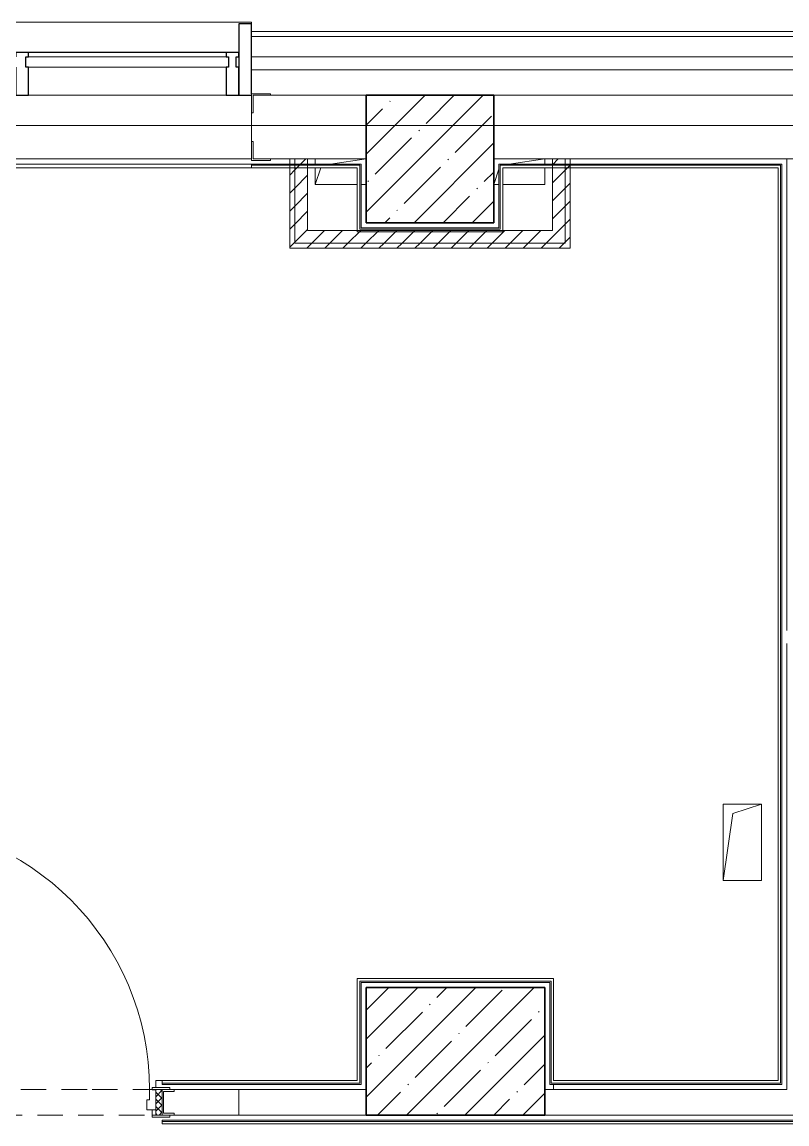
# Model space of a CAD drawing. Header units: millimetres. Extents: x 5993 to 95364, y 94667 to 143522.
# Drawn here: x 48022.2 to 48266.4, y 120744 to 121095.8 of the extents above; entities that cross this region are included whole.
import ezdxf

# ---------------------------------------------------------------- set-up
doc = ezdxf.new("R2010")
doc.units = ezdxf.units.MM
for name, pattern in [('200_ШТРИХ_ш1п0_6_', [160, 100, -60]), ('50_200_ШТРИХ_1Т_ш5_п1_п1_', [1400, 1000, -200, 0, -200]), ('Штрих короткий', [300, 150, -150])]:
    doc.linetypes.add(name, pattern=pattern)
for name, color, linetype, lineweight in [('0-2', 7, 'Continuous', 9), ('S-GRID-____-OTLN-1', 7, '50_200_ШТРИХ_1Т_ш5_п1_п1_', 9), ('Двери', 7, 'Continuous', 9), ('Импосты витража', 7, 'Continuous', 9), ('Импосты витража-1', 7, 'Continuous', 25), ('Каркас_Импост', 7, 'Continuous', 13), ('Каркас_Импост-1', 7, 'Continuous', 9), ('Несущие колонны', 7, 'Continuous', 9), ('Несущие колонны-1', 7, 'Continuous', 35), ('Обобщенные модели', 7, 'Continuous', 9), ('Общие ребра', 7, 'Continuous', 9), ('Окна', 7, 'Continuous', 9), ('Остекление-1', 7, 'Continuous', 9), ('Открывание-1', 7, 'Continuous', 9), ('Панель', 7, 'Continuous', 13), ('Перекрытия', 7, 'Continuous', 9), ('Перемычка-1', 7, 'Штрих короткий', 9), ('Перемычка_Пунктирные линии-1', 7, '200_ШТРИХ_ш1п0_6_', 9), ('Стены', 7, 'Continuous', 9), ('Стены-1', 7, 'Continuous', 13)]:
    doc.layers.add(name, color=color, linetype=linetype, lineweight=lineweight)
doc.layers.add('Штриховка разреза-7', color=3, linetype='Continuous', lineweight=5, true_color=0x00ff00)

# ---------------------------------------------------------------- blocks, each defined once
blk = doc.blocks.new('BSC_Колонна _Прямоугольная - 500х500-V35-АИ2_01_План напольных покрытий и плинтусов 1го этажа _Часть 1_')
at = {"layer": 'Несущие колонны'}
h = blk.add_hatch(dxfattribs=at)
h.set_pattern_fill('FP_47', color=256, style=0, pattern_type=2)
h.set_pattern_definition([(45, (-80100, -87250), (-114.04925, 114.04925), []), (45, (-79985.95, -87250), (-114.04925, 114.04925), [201.613, -40.323, 3.353, -36.97])])
h.paths.add_polyline_path([(-250, -250), (250, -250), (250, 250), (-250, 250)], flags=0)
at = {"layer": 'Несущие колонны-1'}
for p, q in [((250, 250), (-250, 250)), ((-250, 250), (-250, -250)), ((250, -250), (250, 250)), ((-250, -250), (250, -250))]:
    blk.add_line(p, q, dxfattribs=at)
blk = doc.blocks.new('Дверь_СКБ_1Ст_Внутренняя_ШЕР - СОШ_Д-23_Дв_1150x2100h_ Кабинет врача_ Процедурный кабинет_ Прививочный кабинет-27864165-АИ2_01_План напольных покрытий и плинтусов 1го этажа _Часть 1_')
at = {"layer": 'Двери'}
h = blk.add_hatch(dxfattribs=at)
h.set_pattern_fill('FP_60', color=256, style=0, pattern_type=2)
h.set_pattern_definition([(135, (1726.41, 114.685), (-14.14214, -14.14214), []), (225, (1726.41, 114.685), (14.14214, -14.14214), [])])
h.paths.add_polyline_path([(587.5, -50), (587.5, 50), (562.5, 50), (562.5, -50)], flags=0)
at = {"layer": 'Каркас_Импост-1'}
h = blk.add_hatch(dxfattribs=at)
h.set_pattern_fill('FP_61', color=256, style=0, pattern_type=2)
h.set_pattern_definition([(45, (-396.384, 114.685), (-14.1421, 14.1421), []), (135, (-396.384, 114.685), (-14.1421, -14.1421), [])])
h.paths.add_polyline_path([(-537.5, -50), (-537.5, 50), (-562.5, 50), (-562.5, -50)], flags=0)
at = {"layer": 'Каркас_Импост'}
for p, q in [((-522.5, 58), (-592.5, 58)), ((-592.5, 58), (-592.5, 50)), ((-592.5, 50), (-522.5, 50)), ((-537.5, 50), (-562.5, 50)), ((-562.5, 50), (-562.5, -50)), ((-512.5, 50), (-537.5, 50)), ((-537.5, 50), (-537.5, -30)), ((-537.5, -50), (-537.5, 50)), ((-522.5, 50), (-537.5, 50)), ((-537.5, 50), (-537.5, 49)), ((-537.5, 49), (-522.5, 49)), ((-522.5, 50), (-522.5, 58)), ((-522.5, 49), (-522.5, 50)), ((-512.5, 10), (-512.5, 50)), ((537.5, 50), (537.5, 10)), ((562.5, 50), (537.5, 50)), ((617.5, 58), (547.5, 58)), ((547.5, 58), (547.5, 50)), ((562.5, 50), (547.5, 50)), ((547.5, 50), (547.5, 49)), ((547.5, 50), (617.5, 50)), ((547.5, 49), (562.5, 49)), ((562.5, -30), (562.5, 50)), ((587.5, 50), (562.5, 50)), ((562.5, 50), (562.5, -50)), ((562.5, 49), (562.5, 50)), ((587.5, -50), (587.5, 50)), ((617.5, 50), (617.5, 58)), ((-502.5, 10), (-512.5, 10)), ((-502.5, -30), (-502.5, 10)), ((537.5, 10), (527.5, 10)), ((527.5, 10), (527.5, -30)), ((-537.5, -30), (-502.5, -30)), ((-522.5, -30), (-537.5, -30)), ((-537.5, -30), (-537.5, -50)), ((-522.5, -50), (-522.5, -30)), ((527.5, -30), (562.5, -30)), ((562.5, -30), (547.5, -30)), ((547.5, -30), (547.5, -50)), ((562.5, -50), (562.5, -30)), ((-522.5, -50), (-592.5, -50)), ((-592.5, -50), (-592.5, -58)), ((-592.5, -58), (-522.5, -58)), ((-562.5, -50), (-537.5, -50)), ((-537.5, -50), (-522.5, -50)), ((-522.5, -58), (-522.5, -50)), ((547.5, -50), (562.5, -50)), ((617.5, -50), (547.5, -50)), ((547.5, -50), (547.5, -58)), ((547.5, -58), (617.5, -58)), ((562.5, -50), (587.5, -50)), ((617.5, -58), (617.5, -50))]:
    blk.add_line(p, q, dxfattribs=at)
at = {"layer": 'Открывание-1'}
blk.add_arc((-512.5, 50), 1050, 360, 90, dxfattribs=at)
at = {"layer": 'Панель'}
for p, q in [((-512.5, 1100), (-512.5, 50)), ((-472.5, 1100), (-512.5, 1100)), ((-472.5, 50), (-472.5, 1100)), ((-512.5, 50), (-472.5, 50))]:
    blk.add_line(p, q, dxfattribs=at)
blk = doc.blocks.new('BSC_Колонна _Прямоугольная - 500х700-V154-АИ2_01_План напольных покрытий и плинтусов 1го этажа _Часть 1_')
at = {"layer": 'Несущие колонны'}
h = blk.add_hatch(dxfattribs=at)
h.set_pattern_fill('FP_192', color=256, style=0, pattern_type=2)
h.set_pattern_definition([(315, (-83750, 80200), (114.04925, 114.04925), []), (315, (-83750, 80085.95), (114.04925, 114.04925), [201.613, -40.323, 3.353, -36.97])])
h.paths.add_polyline_path([(-250, 350), (-250, -350), (250, -350), (250, 350)], flags=0)
at = {"layer": 'Несущие колонны-1'}
for p, q in [((250, 350), (-250, 350)), ((-250, 350), (-250, -350)), ((250, -350), (250, 350)), ((-250, -350), (250, -350))]:
    blk.add_line(p, q, dxfattribs=at)
blk = doc.blocks.new('Прямоугольный импост - Импост структурный с накладкой - 150мм-25647633-АИ2_01_План напольных покрытий и плинтусов 1го этажа _Часть 1_')
at = {"layer": 'Импосты витража-1'}
for p, q in [((-25, 0), (-25, 17)), ((-25, 17), (25, 17)), ((-15, 0), (-25, 0)), ((-15, -40), (-15, 0)), ((25, 17), (25, 0)), ((-25, -150), (-25, -40)), ((-25, -40), (-15, -40)), ((25, -40), (25, -150)), ((25, -150), (-25, -150))]:
    blk.add_line(p, q, dxfattribs=at)
blk = doc.blocks.new('PNS_Панель прямоугольная1 - Нр_Стекло - 40мм-25259299-АИ2_01_План напольных покрытий и плинтусов 1го этажа _Часть 1_')
at = {"layer": 'Остекление-1'}
for p, q in [((-387.5, 40), (387.5, 40)), ((-397.5, 0), (397.5, 0)), ((387.5, 0), (-387.5, 0))]:
    blk.add_line(p, q, dxfattribs=at)
blk = doc.blocks.new('Прямоугольный импост - Импост структурный с накладкой - 150мм-25647642-АИ2_01_План напольных покрытий и плинтусов 1го этажа _Часть 1_')
at = {"layer": 'Импосты витража'}
for p, q in [((103600, 79475), (103600, 80250)), ((103767, 79475), (103767, 80250))]:
    blk.add_line(p, q, dxfattribs=at)
blk = doc.blocks.new('Прямоугольный импост - Импост структурный с накладкой - 150мм-25647644-АИ2_01_План напольных покрытий и плинтусов 1го этажа _Часть 1_')
at = {"layer": 'Импосты витража-1'}
for p, q in [((-25, 0), (-25, 17)), ((-25, 17), (25, 17)), ((-15, 0), (-25, 0)), ((-15, -40), (-15, 0)), ((25, 0), (15, 0)), ((15, 0), (15, -40)), ((25, 17), (25, 0)), ((-25, -150), (-25, -40)), ((-25, -40), (-15, -40)), ((15, -40), (25, -40)), ((25, -40), (25, -150)), ((25, -150), (-25, -150))]:
    blk.add_line(p, q, dxfattribs=at)
blk = doc.blocks.new('Прямоугольный импост - Откос НВФ_50х280 мм-25993838-АИ2_01_План напольных покрытий и плинтусов 1го этажа _Часть 1_')
at = {"layer": 'Импосты витража-1'}
for p, q in [((0, 130), (-50, 130)), ((-50, 130), (-50, -150)), ((0, -144), (0, 130)), ((-50, -150), (0, -150))]:
    blk.add_line(p, q, dxfattribs=at)
blk = doc.blocks.new('Проем_Дверь_Прямоугольный - 1800х2700h_оконные проемы-25805030-АИ2_01_План напольных покрытий и плинтусов 1го этажа _Часть 1_')
at = {"layer": 'Перемычка-1'}
for p, q in [((900, 125), (-900, 125)), ((900, -125), (-900, -125))]:
    blk.add_line(p, q, dxfattribs=at)
blk = doc.blocks.new('Фахверк_СКБ_Уголок - 250_2700-27497298-АИ2_01_План напольных покрытий и плинтусов 1го этажа _Часть 1_')
at = {"layer": 'Обобщенные модели'}
for p, q in [((200, 181), (125, 181)), ((125, 181), (125, 106)), ((131, 106), (131, 175)), ((131, 175), (200, 175)), ((200, 175), (200, 181)), ((125, 106), (131, 106)), ((131, -6), (125, -6)), ((125, -6), (125, -81)), ((131, -75), (131, -6)), ((125, -81), (200, -81)), ((200, -75), (131, -75)), ((200, -81), (200, -75))]:
    blk.add_line(p, q, dxfattribs=at)
blk = doc.blocks.new('АР_Перемычка - АР_Перемычка-27839309-АИ2_01_План напольных покрытий и плинтусов 1го этажа _Часть 1_')
at = {"layer": 'Обобщенные модели'}
blk.add_line((-300, -50), (-299, -50), dxfattribs=at)
at = {"layer": 'Перемычка_Пунктирные линии-1'}
for p, q in [((-300, 50), (275, 50)), ((-300, -50), (-300, 50)), ((275, 50), (875, 50)), ((875, 50), (1450, 50)), ((1450, 50), (1450, -50)), ((-300, -50), (1450, -50))]:
    blk.add_line(p, q, dxfattribs=at)
blk = doc.blocks.new('154_Стойка_СКБ_Швеллер - СМ-2230_100-28215779-АИ2_01_План напольных покрытий и плинтусов 1го этажа _Часть 1_')
at = {"layer": 'Обобщенные модели'}
for p, q in [((171, 50), (155, 50)), ((171, 42.4), (171, 50)), ((129.5, 42.4), (171, 42.4)), ((129.5, -42.4), (129.5, 42.4)), ((171, -42.4), (129.5, -42.4)), ((171, -50), (171, -42.4)), ((155, -50), (171, -50))]:
    blk.add_line(p, q, dxfattribs=at)
blk = doc.blocks.new('AR_Отверстие прямоугольное _в плите_ - AR_Отверстие прямоугольное _в плите_-30459760-АИ2_01_План напольных покрытий и плинтусов 1го этажа _Часть 1_')
at = {"layer": 'Обобщенные модели'}
for p, q in [((75, 150), (-75, 150)), ((-75, 150), (-75, -150)), ((-37.5, 112.5), (75, 150)), ((75, -150), (75, 150)), ((-75, -150), (-37.5, 112.5)), ((-75, -150), (75, -150))]:
    blk.add_line(p, q, dxfattribs=at)
blk = doc.blocks.new('AR_Отверстие прямоугольное _в плите_ - AR_Отверстие прямоугольное _в плите_-30511731-АИ2_01_План напольных покрытий и плинтусов 1го этажа _Часть 1_')
at = {"layer": 'Обобщенные модели'}
for p, q in [((-100, 50), (-100, 30)), ((-40, 30), (100, 50)), ((-100, 15), (-100, -50)), ((-100, -50), (-78.3, 15)), ((-100, -50), (65, -50)), ((80, -50), (100, -50))]:
    blk.add_line(p, q, dxfattribs=at)
blk = doc.blocks.new('AR_Отверстие прямоугольное _в плите_ - AR_Отверстие прямоугольное _в плите_-V259-АИ2_01_План напольных покрытий и плинтусов 1го этажа _Часть 1_')
at = {"layer": 'Обобщенные модели'}
for p, q in [((-40, 30), (100, 50)), ((100, 30), (100, 50)), ((-100, -50), (-80, 10)), ((100, -50), (100, 15)), ((-100, -50), (-80, -50)), ((-65, -50), (100, -50))]:
    blk.add_line(p, q, dxfattribs=at)
blk = doc.blocks.new('Отлив_СКБ - Отлив витража_120_НВФ-31885689-АИ2_01_План напольных покрытий и плинтусов 1го этажа _Часть 1_')
at = {"layer": 'Окна'}
for p, q in [((0, 113), (0, 120)), ((1800, 120), (0, 120)), ((1800, 120), (1800, 113)), ((50, 2), (1750, 2))]:
    blk.add_line(p, q, dxfattribs=at)

msp = doc.modelspace()

# ---------------------------------------------------------------- linework, layer by layer
at = {"layer": 'S-GRID-____-OTLN-1', "color": 251, "ltscale": 0.6, "true_color": 0x636466}
msp.add_line((50293.31, 121062.84), (41443.97, 121062.84), dxfattribs=at)
at = {"layer": 'Общие ребра'}
for p, q in [((48095.47, 121091.2), (48425.12, 121091.2)), ((48425.12, 121091.2), (48095.47, 121091.2)), ((48095.47, 121084.69), (48425.12, 121084.69)), ((48095.47, 121080.62), (48425.12, 121080.62)), ((48132.1, 121072.48), (48101.58, 121072.48)), ((48101.58, 121072.48), (48132.1, 121072.48)), ((48419.02, 121072.48), (48172.8, 121072.48)), ((48172.8, 121072.48), (48419.02, 121072.48)), ((48109.31, 121052.13), (48109.31, 121025.27)), ((48195.59, 121052.13), (48195.59, 121025.27)), ((48274.54, 121052.13), (48266.4, 121052.13)), ((48095.47, 121050.1), (48130.07, 121050.1)), ((48130.07, 121050.1), (48130.07, 121049.28)), ((48130.07, 121029.72), (48130.07, 121049.28)), ((48174.83, 121050.1), (48264.37, 121050.1)), ((48174.83, 121049.28), (48174.83, 121050.1)), ((48174.83, 121029.72), (48174.83, 121049.28)), ((48264.37, 121050.1), (48264.37, 121049.28)), ((48264.37, 121049.28), (48264.37, 120757.89)), ((48130.47, 121029.72), (48130.07, 121029.72)), ((48130.47, 121029.72), (48174.43, 121029.72)), ((48174.83, 121029.72), (48174.43, 121029.72)), ((48109.31, 121025.27), (48195.59, 121025.27)), ((48130.04, 120789.63), (48130.04, 120757.89)), ((48130.04, 120789.63), (48130.44, 120789.63)), ((48190.68, 120789.63), (48130.44, 120789.63)), ((48190.68, 120789.63), (48191.08, 120789.63)), ((48191.08, 120789.63), (48191.08, 120757.89)), ((48130.04, 120757.07), (48066.98, 120757.07)), ((48130.04, 120757.89), (48130.04, 120757.07)), ((48191.08, 120757.07), (48191.08, 120757.89)), ((48191.08, 120757.07), (48264.37, 120757.07)), ((48264.37, 120757.89), (48264.37, 120757.07)), ((48087.33, 120744.86), (48066.98, 120744.86)), ((48298.96, 120744.86), (48087.33, 120744.86))]:
    msp.add_line(p, q, dxfattribs=at)
at = {"layer": 'Перекрытия'}
for p, q in [((48064.95, 120755.69), (48064.95, 120757.89)), ((48064.95, 120757.89), (48066.98, 120757.89)), ((48191.9, 120756.66), (48191.9, 120755.04))]:
    msp.add_line(p, q, dxfattribs=at)
at = {"layer": 'Стены'}
for p, q in [((48095.47, 121052.13), (47948.96, 121052.13)), ((48109.31, 121048.61), (48112.83, 121052.13)), ((48191.52, 121050.24), (48193.41, 121052.13)), ((47951.81, 121050.5), (48095.47, 121050.5)), ((48095.47, 121049.28), (47951.81, 121049.28)), ((48191.52, 121044.49), (48195.59, 121048.56)), ((48109.31, 121042.85), (48113.38, 121046.92)), ((48109.31, 121037.1), (48113.38, 121041.17)), ((48191.52, 121038.73), (48195.59, 121042.8)), ((48109.31, 121031.34), (48113.38, 121035.41)), ((48191.52, 121032.98), (48195.59, 121037.05)), ((48191.52, 121027.22), (48195.59, 121031.29)), ((48109.31, 121025.59), (48113.38, 121029.66)), ((48114.75, 121025.27), (48118.82, 121029.34)), ((48120.5, 121025.27), (48124.57, 121029.34)), ((48126.26, 121025.27), (48130.33, 121029.34)), ((48132.01, 121025.27), (48136.08, 121029.34)), ((48137.77, 121025.27), (48141.84, 121029.34)), ((48143.52, 121025.27), (48147.59, 121029.34)), ((48149.28, 121025.27), (48153.35, 121029.34)), ((48155.04, 121025.27), (48159.11, 121029.34)), ((48160.79, 121025.27), (48164.86, 121029.34)), ((48166.55, 121025.27), (48170.62, 121029.34)), ((48172.3, 121025.27), (48176.37, 121029.34)), ((48178.06, 121025.27), (48182.13, 121029.34)), ((48183.81, 121025.27), (48187.88, 121029.34)), ((48189.57, 121025.27), (48191.52, 121027.22)), ((48195.32, 121025.27), (48195.59, 121025.53))]:
    msp.add_line(p, q, dxfattribs=at)
at = {"layer": 'Стены-1'}
for p, q in [((48425.12, 121092.83), (48095.47, 121092.83)), ((48095.47, 121092.83), (48095.47, 121091.2)), ((48095.47, 121091.2), (48095.47, 121072.97)), ((48095.47, 121066.86), (48095.47, 121057.75)), ((48101.58, 121052.13), (48132.1, 121052.13)), ((48113.38, 121052.13), (48107.68, 121052.13)), ((48107.68, 121052.13), (48107.68, 121023.64)), ((48113.38, 121029.34), (48113.38, 121052.13)), ((48172.8, 121052.13), (48266.4, 121052.13)), ((48197.22, 121052.13), (48191.52, 121052.13)), ((48191.52, 121052.13), (48191.52, 121029.34)), ((48197.22, 121023.64), (48197.22, 121052.13)), ((48266.4, 121052.13), (48266.4, 120901.55)), ((48130.47, 121050.5), (48095.47, 121050.5)), ((48095.47, 121050.5), (48095.47, 121049.28)), ((48095.47, 121049.28), (48129.25, 121049.28)), ((48129.25, 121049.28), (48129.25, 121028.9)), ((48130.47, 121050.1), (48130.47, 121050.5)), ((48130.47, 121049.28), (48130.47, 121050.1)), ((48130.47, 121030.13), (48130.47, 121049.28)), ((48264.78, 121050.5), (48174.43, 121050.5)), ((48174.43, 121050.5), (48174.43, 121050.1)), ((48174.43, 121050.1), (48174.43, 121049.28)), ((48174.43, 121049.28), (48174.43, 121030.13)), ((48175.65, 121049.28), (48263.55, 121049.28)), ((48175.65, 121028.9), (48175.65, 121049.28)), ((48263.55, 121049.28), (48263.55, 120757.89)), ((48264.78, 121050.1), (48264.78, 121050.5)), ((48264.78, 121049.28), (48264.78, 121050.1)), ((48264.78, 120757.89), (48264.78, 121049.28)), ((48191.52, 121029.34), (48113.38, 121029.34)), ((48129.25, 121028.9), (48130.07, 121028.9)), ((48130.07, 121028.9), (48130.47, 121028.9)), ((48174.43, 121030.13), (48130.47, 121030.13)), ((48130.47, 121028.9), (48174.43, 121028.9)), ((48174.43, 121028.9), (48174.83, 121028.9)), ((48174.83, 121028.9), (48175.65, 121028.9)), ((48107.68, 121023.64), (48197.22, 121023.64)), ((48266.4, 120897.48), (48266.4, 120755.04)), ((48130.04, 120790.44), (48129.22, 120790.44)), ((48129.22, 120790.44), (48129.22, 120757.89)), ((48130.44, 120790.44), (48130.04, 120790.44)), ((48190.68, 120790.44), (48130.44, 120790.44)), ((48130.44, 120757.89), (48130.44, 120789.22)), ((48130.44, 120789.22), (48190.68, 120789.22)), ((48191.08, 120790.44), (48190.68, 120790.44)), ((48190.68, 120789.22), (48190.68, 120757.89)), ((48191.9, 120790.44), (48191.08, 120790.44)), ((48191.9, 120757.89), (48191.9, 120790.44)), ((48129.22, 120757.89), (48066.98, 120757.89)), ((48066.98, 120757.89), (48066.98, 120756.66)), ((48066.98, 120756.66), (48130.44, 120756.66)), ((48130.44, 120757.07), (48130.44, 120757.89)), ((48130.44, 120756.66), (48130.44, 120757.07)), ((48190.68, 120757.89), (48190.68, 120757.07)), ((48190.68, 120757.07), (48190.68, 120756.66)), ((48190.68, 120756.66), (48264.78, 120756.66)), ((48263.55, 120757.89), (48191.9, 120757.89)), ((48264.78, 120757.07), (48264.78, 120757.89)), ((48264.78, 120756.66), (48264.78, 120757.07)), ((48132.1, 120755.04), (48070.73, 120755.04)), ((48266.4, 120755.04), (48189.08, 120755.04)), ((48070.73, 120746.9), (48132.1, 120746.9)), ((48189.08, 120746.9), (48295.22, 120746.9)), ((48087.33, 120745.27), (48066.98, 120745.27)), ((48066.98, 120745.27), (48066.98, 120744.05)), ((48066.98, 120744.05), (48087.33, 120744.05)), ((48298.96, 120745.27), (48087.33, 120745.27)), ((48087.33, 120744.05), (48298.96, 120744.05))]:
    msp.add_line(p, q, dxfattribs=at)
at = {"layer": 'Штриховка разреза-7'}
for p, q in [((48107.68, 121046.98), (48109.31, 121048.61)), ((48195.59, 121048.56), (48197.22, 121050.18)), ((48195.59, 121042.8), (48197.22, 121044.43)), ((48107.68, 121041.23), (48109.31, 121042.85)), ((48195.59, 121037.05), (48197.22, 121038.67)), ((48107.68, 121035.47), (48109.31, 121037.1)), ((48107.68, 121029.72), (48109.31, 121031.34)), ((48195.59, 121031.29), (48197.22, 121032.92)), ((48195.59, 121025.53), (48197.22, 121027.16)), ((48107.68, 121023.96), (48109.31, 121025.59)), ((48113.12, 121023.64), (48114.75, 121025.27)), ((48118.87, 121023.64), (48120.5, 121025.27)), ((48124.63, 121023.64), (48126.26, 121025.27)), ((48130.39, 121023.64), (48132.01, 121025.27)), ((48136.14, 121023.64), (48137.77, 121025.27)), ((48141.9, 121023.64), (48143.52, 121025.27)), ((48147.65, 121023.64), (48149.28, 121025.27)), ((48153.41, 121023.64), (48155.04, 121025.27)), ((48159.16, 121023.64), (48160.79, 121025.27)), ((48164.92, 121023.64), (48166.55, 121025.27)), ((48170.67, 121023.64), (48172.3, 121025.27)), ((48176.43, 121023.64), (48178.06, 121025.27)), ((48182.19, 121023.64), (48183.81, 121025.27)), ((48187.94, 121023.64), (48189.57, 121025.27)), ((48193.7, 121023.64), (48195.32, 121025.27))]:
    msp.add_line(p, q, dxfattribs=at)

# ---------------------------------------------------------------- block references
at = {"layer": '0-2', "xscale": 0.08139549610658335, "yscale": 0.08139549610658335, "zscale": 0.08139549610658335}
for name, p in [('Отлив_СКБ - Отлив витража_120_НВФ-31885689-АИ2_01_План напольных покрытий и плинтусов 1го этажа _Часть 1_', (47948.96, 121086.07)), ('Прямоугольный импост - Откос НВФ_50х280 мм-25993838-АИ2_01_План напольных покрытий и плинтусов 1го этажа _Часть 1_', (48095.47, 121084.69)), ('Фахверк_СКБ_Уголок - 250_2700-27497298-АИ2_01_План напольных покрытий и плинтусов 1го этажа _Часть 1_', (48085.3, 121058.23)), ('BSC_Колонна _Прямоугольная - 500х500-V35-АИ2_01_План напольных покрытий и плинтусов 1го этажа _Часть 1_', (48152.45, 121052.13)), ('AR_Отверстие прямоугольное _в плите_ - AR_Отверстие прямоугольное _в плите_-30511731-АИ2_01_План напольных покрытий и плинтусов 1го этажа _Часть 1_', (48123.96, 121048.06)), ('AR_Отверстие прямоугольное _в плите_ - AR_Отверстие прямоугольное _в плите_-V259-АИ2_01_План напольных покрытий и плинтусов 1го этажа _Часть 1_', (48180.94, 121048.06)), ('AR_Отверстие прямоугольное _в плите_ - AR_Отверстие прямоугольное _в плите_-30459760-АИ2_01_План напольных покрытий и плинтусов 1го этажа _Часть 1_', (48252.16, 120833.96)), ('Дверь_СКБ_1Ст_Внутренняя_ШЕР - СОШ_Д-23_Дв_1150x2100h_ Кабинет врача_ Процедурный кабинет_ Прививочный кабинет-27864165-АИ2_01_План напольных покрытий и плинтусов 1го этажа _Часть 1_', (48019.16, 120750.97)), ('АР_Перемычка - АР_Перемычка-27839309-АИ2_01_План напольных покрытий и плинтусов 1го этажа _Часть 1_', (47973.38, 120750.97)), ('154_Стойка_СКБ_Швеллер - СМ-2230_100-28215779-АИ2_01_План напольных покрытий и плинтусов 1го этажа _Часть 1_', (48056.81, 120750.97))]:
    msp.add_blockref(name, p, dxfattribs=at)
at = {"layer": '0-2', "extrusion": (0, 0, -1), "xscale": 0.08139549610658335, "yscale": 0.08139549610658335, "zscale": 0.08139549610658335}
for name, p in [('Прямоугольный импост - Импост структурный с накладкой - 150мм-25647633-АИ2_01_План напольных покрытий и плинтусов 1го этажа _Часть 1_', (-48022.22, 121084.69)), ('Прямоугольный импост - Импост структурный с накладкой - 150мм-25647644-АИ2_01_План напольных покрытий и плинтусов 1го этажа _Часть 1_', (-48089.37, 121084.69))]:
    msp.add_blockref(name, p, dxfattribs=at)
at = {"layer": '0-2', "xscale": 0.08139549610658335, "yscale": 0.08139549610658335, "zscale": 0.08139549610658335}
for name, p, rotation in [('PNS_Панель прямоугольная1 - Нр_Стекло - 40мм-25259299-АИ2_01_План напольных покрытий и плинтусов 1го этажа _Часть 1_', (48055.79, 121084.69), 180), ('Прямоугольный импост - Импост структурный с накладкой - 150мм-25647642-АИ2_01_План напольных покрытий и плинтусов 1го этажа _Часть 1_', (54556.24, 112639.91), 90), ('Проем_Дверь_Прямоугольный - 1800х2700h_оконные проемы-25805030-АИ2_01_План напольных покрытий и плинтусов 1го этажа _Часть 1_', (48022.22, 121062.3), 180), ('BSC_Колонна _Прямоугольная - 500х700-V154-АИ2_01_План напольных покрытий и плинтусов 1го этажа _Часть 1_', (48160.59, 120767.25), 89.9999999999999)]:
    msp.add_blockref(name, p, dxfattribs=dict(at, rotation=rotation))

doc.saveas('drawing.dxf')
